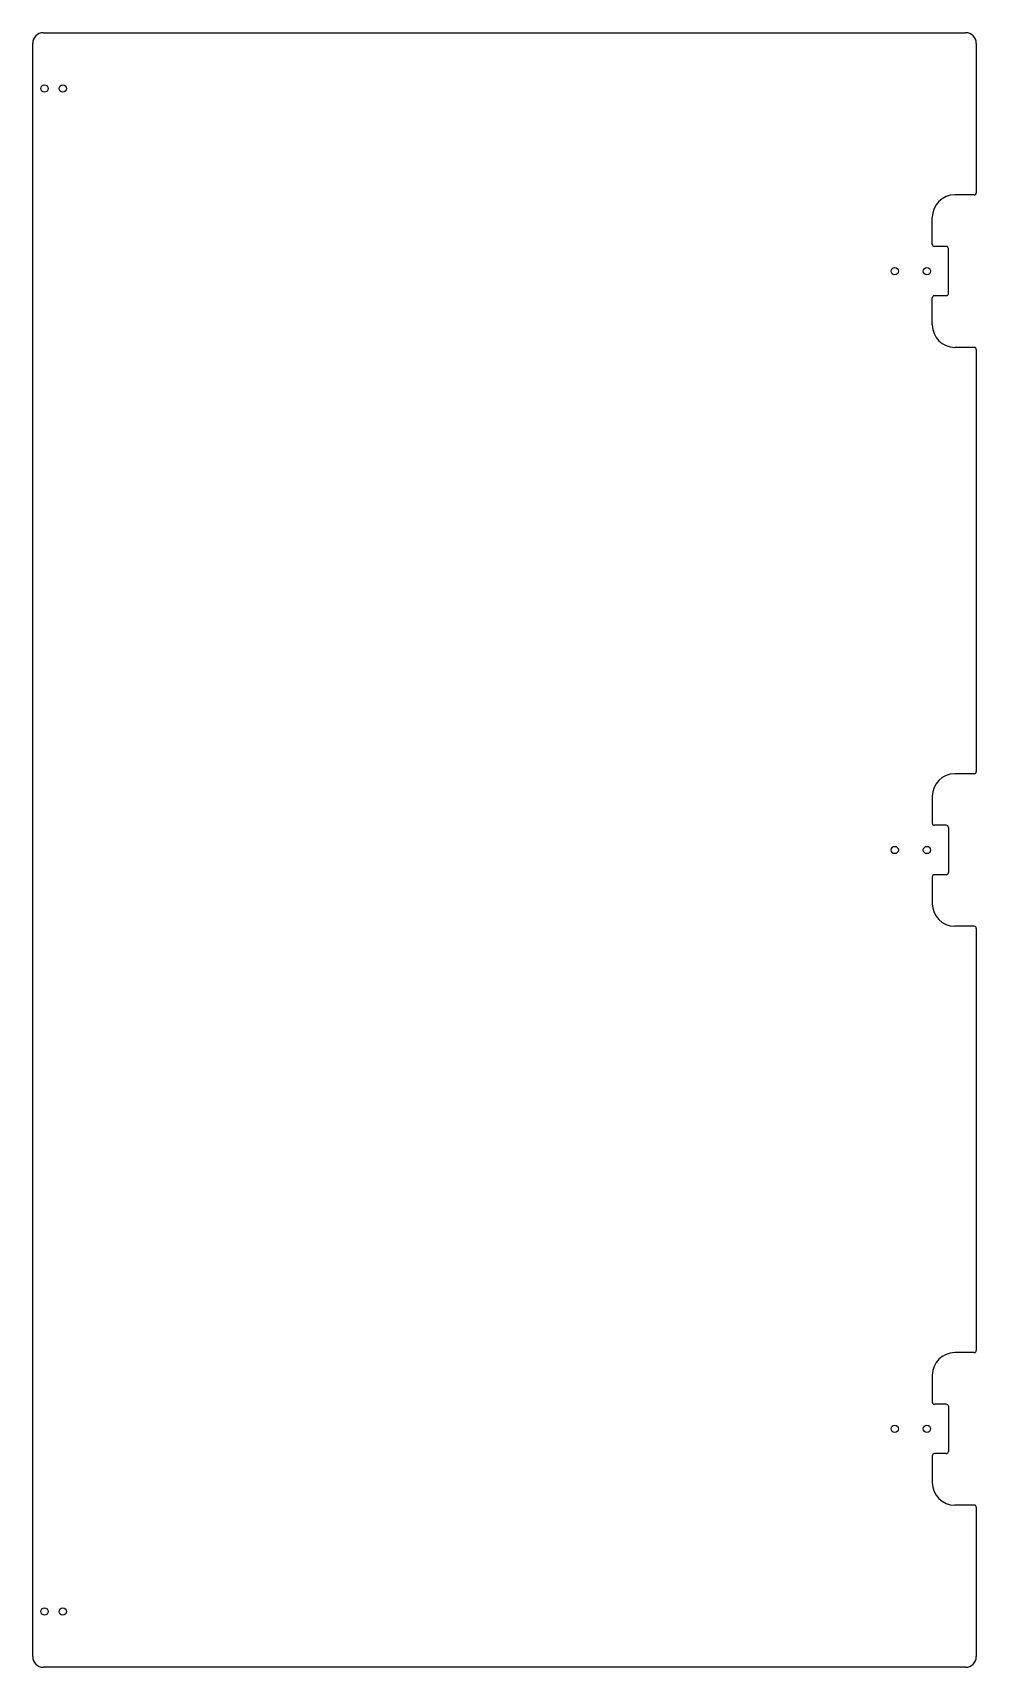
# Model space of a CAD drawing. Header units: millimetres. Extents: x -220 to 220, y -380 to 380.
import ezdxf

# ---------------------------------------------------------------- set-up
doc = ezdxf.new("R2010")
doc.units = ezdxf.units.MM

msp = doc.modelspace()

# ---------------------------------------------------------------- linework, layer by layer
at = {"color": 7, "linetype": 'Continuous', "lineweight": 25}
for p, q in [((-214.75, 380.5), (214.75, 380.5)), ((-219.75, -375.5), (-219.75, 375.5)), ((219.75, 375.5), (219.75, 306)), ((218.75, 305), (209.75, 305)), ((199.25, 282), (199.25, 294.5)), ((205.75, 281), (200.25, 281)), ((206.75, 259), (206.75, 280)), ((199.25, 244.5), (199.25, 257)), ((205.75, 258), (200.25, 258)), ((218.75, 234), (209.75, 234)), ((219.75, 233), (219.75, 36.5)), ((218.75, 35.5), (209.75, 35.5)), ((199.25, 25), (199.25, 12.5)), ((205.75, 11.5), (200.25, 11.5)), ((206.75, 10.5), (206.75, -10.5)), ((199.25, -12.5), (199.25, -25)), ((205.75, -11.5), (200.25, -11.5)), ((218.75, -35.5), (209.75, -35.5)), ((219.75, -36.5), (219.75, -233)), ((218.75, -234), (209.75, -234)), ((199.25, -244.5), (199.25, -257)), ((205.75, -258), (200.25, -258)), ((206.75, -259), (206.75, -280)), ((205.75, -281), (200.25, -281)), ((199.25, -282), (199.25, -294.5)), ((218.75, -305), (209.75, -305)), ((219.75, -306), (219.75, -375.5)), ((214.75, -380.5), (-214.75, -380.5))]:
    msp.add_line(p, q, dxfattribs=at)
for centre in [(-214.25, 354.5), (-205.75, 354.5), (181.75, 269.5), (196.75, 269.5), (181.75, 0), (196.75, 0), (181.75, -269.5), (196.75, -269.5), (-214.25, -354.5), (-205.75, -354.5)]:
    msp.add_circle(centre, 1.7, dxfattribs=at)
for centre, radius, start, end in [((-214.75, 375.5), 5, 90, 180), ((214.75, 375.5), 5, 0, 90), ((209.75, 294.5), 10.5, 90, 180), ((218.75, 306), 1, 270, 0), ((200.25, 282), 1, 180, 270), ((205.75, 280), 1, 360, 90), ((205.75, 259), 1, 270, 360), ((200.25, 257), 1, 90, 180), ((209.75, 244.5), 10.5, 180, 270), ((218.75, 233), 1, 360, 90), ((209.75, 25), 10.5, 90, 180), ((218.75, 36.5), 1, 270, 0), ((200.25, 12.5), 1, 180, 270), ((205.75, 10.5), 1, 0, 90), ((200.25, -12.5), 1, 90, 180), ((205.75, -10.5), 1, 270, 360), ((209.75, -25), 10.5, 180, 270), ((218.75, -36.5), 1, 0, 90), ((209.75, -244.5), 10.5, 90, 180), ((218.75, -233), 1, 270, 0), ((200.25, -257), 1, 180, 270), ((205.75, -259), 1, 0, 90), ((200.25, -282), 1, 90, 180), ((205.75, -280), 1, 270, 0), ((209.75, -294.5), 10.5, 180, 270), ((218.75, -306), 1, 0, 90), ((-214.75, -375.5), 5, 180, 270), ((214.75, -375.5), 5, 270, 0)]:
    msp.add_arc(centre, radius, start, end, dxfattribs=at)

doc.saveas('drawing.dxf')
